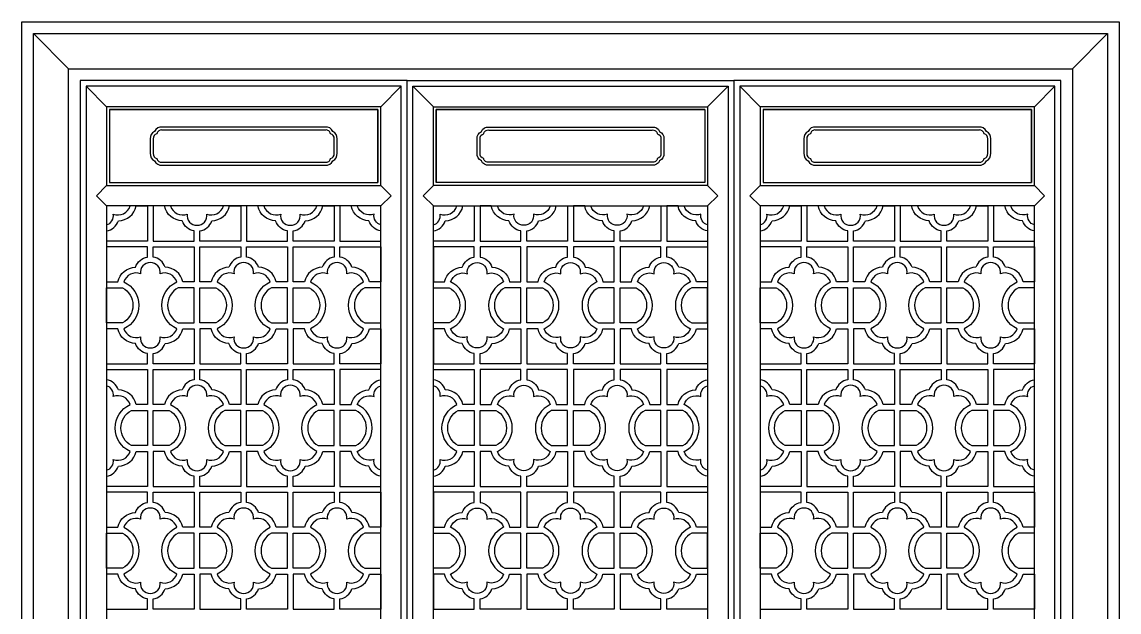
# Model space of a CAD drawing. Header units: metres. Extents: x 1060 to 2940, y 956 to 3016.
# Drawn here: x 1060 to 2940, y 2006 to 3016 of the extents above; entities that cross this region are included whole.
import ezdxf

# ---------------------------------------------------------------- set-up
doc = ezdxf.new("R2010")
doc.units = ezdxf.units.M
for name, color, linetype in [('3', 3, 'Continuous'), ('4', 4, 'Continuous'), ('7', 7, 'Continuous')]:
    doc.layers.add(name, color=color, linetype=linetype)

# ---------------------------------------------------------------- blocks, each defined once
blk = doc.blocks.new('窗-038')
at = {"layer": '3'}
for p, q in [((20, 2040), (80, 1980)), ((1860, 2040), (1800, 1980)), ((110, 1950), (145, 1915)), ((615, 1915), (650, 1950)), ((705, 1915), (670, 1950)), ((1210, 1950), (1175, 1915)), ((1230, 1950), (1265, 1915)), ((1735, 1915), (1770, 1950)), ((150, 1910), (150, 1785)), ((610, 1910), (610, 1785)), ((710, 1910), (710, 1785)), ((1170, 1910), (1170, 1785)), ((1270, 1910), (1270, 1785)), ((1730, 1910), (1730, 1785)), ((145, 1780), (127.5, 1762.5)), ((615, 1780), (632.5, 1762.5)), ((705, 1780), (687.5, 1762.5)), ((1175, 1780), (1192.5, 1762.5)), ((1265, 1780), (1247.5, 1762.5)), ((1735, 1780), (1752.5, 1762.5)), ((127.5, 1762.5), (145, 1745)), ((615, 1745), (632.5, 1762.5)), ((705, 1745), (687.5, 1762.5)), ((1192.5, 1762.5), (1175, 1745)), ((1247.5, 1762.5), (1265, 1745)), ((1735, 1745), (1752.5, 1762.5))]:
    blk.add_line(p, q, dxfattribs=at)
for points in [[(20, 2040), (1860, 2040), (1860, 20), (20, 20)], [(80, 1980), (1800, 1980), (1800, 80), (80, 80)]]:
    blk.add_lwpolyline(points, close=True, dxfattribs=at)
for points in [[(150, 1910), (150, 1785), (610, 1785), (610, 1910), (150, 1910), (610, 1910)], [(1170, 1910), (1170, 1785), (710, 1785), (710, 1910), (1170, 1910), (710, 1910)], [(1270, 1910), (1270, 1785), (1730, 1785), (1730, 1910), (1270, 1910), (1730, 1910)]]:
    blk.add_lwpolyline(points, dxfattribs=at)
for points in [[(240.38, 1815), (519.62, 1815, 0.34), (532.72, 1822.36, 0.32), (540, 1835.28), (540, 1859.72, 0.32), (532.72, 1872.64, 0.34), (519.62, 1880), (240.38, 1880, 0.34), (227.28, 1872.64, 0.32), (220, 1859.72), (220, 1835.28, 0.32), (227.28, 1822.36, 0.34)], [(1079.62, 1815), (800.38, 1815, -0.34), (787.28, 1822.36, -0.32), (780, 1835.28), (780, 1859.72, -0.32), (787.28, 1872.64, -0.34), (800.38, 1880), (1079.62, 1880, -0.34), (1092.72, 1872.64, -0.32), (1100, 1859.72), (1100, 1835.28, -0.32), (1092.72, 1822.36, -0.34)], [(1360.38, 1815), (1639.62, 1815, 0.34), (1652.72, 1822.36, 0.32), (1660, 1835.28), (1660, 1859.72, 0.32), (1652.72, 1872.64, 0.34), (1639.62, 1880), (1360.38, 1880, 0.34), (1347.28, 1872.64, 0.32), (1340, 1859.72), (1340, 1835.28, 0.32), (1347.28, 1822.36, 0.34)], [(240, 1820), (520, 1820, 0.42), (528.68, 1826.25, 0.4), (535, 1835), (535, 1860, 0.4), (528.68, 1868.75, 0.42), (520, 1875), (240, 1875, 0.42), (231.32, 1868.75, 0.4), (225, 1860), (225, 1835, 0.4), (231.32, 1826.25, 0.42)], [(1080, 1820), (800, 1820, -0.42), (791.32, 1826.25, -0.4), (785, 1835), (785, 1860, -0.4), (791.32, 1868.75, -0.42), (800, 1875), (1080, 1875, -0.42), (1088.68, 1868.75, -0.4), (1095, 1860), (1095, 1835, -0.4), (1088.68, 1826.25, -0.42)], [(1360, 1820), (1640, 1820, 0.42), (1648.68, 1826.25, 0.4), (1655, 1835), (1655, 1860, 0.4), (1648.68, 1868.75, 0.42), (1640, 1875), (1360, 1875, 0.42), (1351.32, 1868.75, 0.4), (1345, 1860), (1345, 1835, 0.4), (1351.32, 1826.25, 0.42)], [(295, 1685), (295, 1702.33, -0.27), (274.61, 1719.66, -0.35), (244.32, 1745), (225, 1745), (225, 1685)], [(305, 1685), (305, 1702.33, 0.27), (325.38, 1719.66, 0.35), (355.68, 1745), (375, 1745), (375, 1685)], [(455, 1685), (455, 1702.33, -0.27), (434.61, 1719.66, -0.35), (404.32, 1745), (385, 1745), (385, 1685)], [(465, 1685), (465, 1702.33, 0.27), (485.38, 1719.66, 0.35), (515.68, 1745), (535, 1745), (535, 1685)], [(855, 1685), (855, 1702.33, -0.27), (834.61, 1719.66, -0.35), (804.32, 1745), (785, 1745), (785, 1685)], [(865, 1685), (865, 1702.33, 0.27), (885.38, 1719.66, 0.35), (915.68, 1745), (935, 1745), (935, 1685)], [(1015, 1685), (1015, 1702.33, -0.27), (994.61, 1719.66, -0.35), (964.32, 1745), (945, 1745), (945, 1685)], [(1025, 1685), (1025, 1702.33, 0.27), (1045.38, 1719.66, 0.35), (1075.68, 1745), (1095, 1745), (1095, 1685)], [(1415, 1685), (1415, 1702.33, -0.27), (1394.61, 1719.66, -0.35), (1364.32, 1745), (1345, 1745), (1345, 1685)], [(1425, 1685), (1425, 1702.33, 0.27), (1445.38, 1719.66, 0.35), (1475.68, 1745), (1495, 1745), (1495, 1685)], [(1575, 1685), (1575, 1702.33, -0.27), (1554.61, 1719.66, -0.35), (1524.32, 1745), (1505, 1745), (1505, 1685)], [(1585, 1685), (1585, 1702.33, 0.27), (1605.38, 1719.66, 0.35), (1635.68, 1745), (1655, 1745), (1655, 1685)], [(215, 1675), (145, 1675), (145, 1615), (164.32, 1615, -0.35), (194.61, 1640.34, -0.27), (215, 1657.67)], [(225, 1675), (295, 1675), (295, 1615), (275.68, 1615, 0.35), (245.38, 1640.34, 0.27), (225, 1657.67)], [(305, 1675), (375, 1675), (375, 1657.67, 0.27), (354.61, 1640.34, 0.35), (324.32, 1615), (305, 1615)], [(385, 1675), (455, 1675), (455, 1615), (435.68, 1615, 0.35), (405.38, 1640.34, 0.27), (385, 1657.67)], [(465, 1675), (535, 1675), (535, 1657.67, 0.27), (514.61, 1640.34, 0.35), (484.32, 1615), (465, 1615)], [(545, 1675), (615, 1675), (615, 1615), (595.68, 1615, 0.35), (565.38, 1640.34, 0.27), (545, 1657.67)], [(775, 1675), (705, 1675), (705, 1615), (724.32, 1615, -0.35), (754.61, 1640.34, -0.27), (775, 1657.67)], [(855, 1675), (785, 1675), (785, 1657.67, -0.27), (805.38, 1640.34, -0.35), (835.68, 1615), (855, 1615)], [(935, 1675), (865, 1675), (865, 1615), (884.32, 1615, -0.35), (914.61, 1640.34, -0.27), (935, 1657.67)], [(1015, 1675), (945, 1675), (945, 1657.67, -0.27), (965.38, 1640.34, -0.35), (995.68, 1615), (1015, 1615)], [(1095, 1675), (1025, 1675), (1025, 1615), (1044.32, 1615, -0.35), (1074.61, 1640.34, -0.27), (1095, 1657.67)], [(1105, 1675), (1175, 1675), (1175, 1615), (1155.68, 1615, 0.35), (1125.38, 1640.34, 0.27), (1105, 1657.67)], [(1335, 1675), (1265, 1675), (1265, 1615), (1284.32, 1615, -0.35), (1314.61, 1640.34, -0.27), (1335, 1657.67)], [(1345, 1675), (1415, 1675), (1415, 1615), (1395.68, 1615, 0.35), (1365.38, 1640.34, 0.27), (1345, 1657.67)], [(1425, 1675), (1495, 1675), (1495, 1657.67, 0.27), (1474.61, 1640.34, 0.35), (1444.32, 1615), (1425, 1615)], [(1505, 1675), (1575, 1675), (1575, 1615), (1555.68, 1615, 0.35), (1525.38, 1640.34, 0.27), (1505, 1657.67)], [(1585, 1675), (1655, 1675), (1655, 1657.67, 0.27), (1634.61, 1640.34, 0.35), (1604.32, 1615), (1585, 1615)], [(1665, 1675), (1735, 1675), (1735, 1615), (1715.68, 1615, 0.35), (1685.38, 1640.34, 0.27), (1665, 1657.67)], [(220, 1648.05, 0.48), (203.41, 1628.92, 0.43), (174.65, 1615, -0.64), (174.65, 1535, 0.43), (203.41, 1521.08, 0.48), (220, 1501.95, 0.48), (236.59, 1521.08, 0.43), (265.35, 1535, -0.64), (265.35, 1615, 0.43), (236.59, 1628.92, 0.48)], [(380, 1648.05, 0.48), (363.41, 1628.92, 0.43), (334.65, 1615, -0.64), (334.65, 1535, 0.43), (363.41, 1521.08, 0.48), (380, 1501.95, 0.48), (396.59, 1521.08, 0.43), (425.35, 1535, -0.64), (425.35, 1615, 0.43), (396.59, 1628.92, 0.48)], [(540, 1648.05, 0.48), (523.41, 1628.92, 0.43), (494.65, 1615, -0.64), (494.65, 1535, 0.43), (523.41, 1521.08, 0.48), (540, 1501.95, 0.48), (556.59, 1521.08, 0.43), (585.35, 1535, -0.64), (585.35, 1615, 0.43), (556.59, 1628.92, 0.48)], [(780, 1648.05, -0.48), (796.59, 1628.92, -0.43), (825.35, 1615, 0.64), (825.35, 1535, -0.43), (796.59, 1521.08, -0.48), (780, 1501.95, -0.48), (763.41, 1521.08, -0.43), (734.65, 1535, 0.64), (734.65, 1615, -0.43), (763.41, 1628.92, -0.48)], [(940, 1648.05, -0.48), (956.59, 1628.92, -0.43), (985.35, 1615, 0.64), (985.35, 1535, -0.43), (956.59, 1521.08, -0.48), (940, 1501.95, -0.48), (923.41, 1521.08, -0.43), (894.65, 1535, 0.64), (894.65, 1615, -0.43), (923.41, 1628.92, -0.48)], [(1100, 1648.05, -0.48), (1116.59, 1628.92, -0.43), (1145.35, 1615, 0.64), (1145.35, 1535, -0.43), (1116.59, 1521.08, -0.48), (1100, 1501.95, -0.48), (1083.41, 1521.08, -0.43), (1054.65, 1535, 0.64), (1054.65, 1615, -0.43), (1083.41, 1628.92, -0.48)], [(1340, 1648.05, 0.48), (1323.41, 1628.92, 0.43), (1294.65, 1615, -0.64), (1294.65, 1535, 0.43), (1323.41, 1521.08, 0.48), (1340, 1501.95, 0.48), (1356.59, 1521.08, 0.43), (1385.35, 1535, -0.64), (1385.35, 1615, 0.43), (1356.59, 1628.92, 0.48)], [(1500, 1648.05, 0.48), (1483.41, 1628.92, 0.43), (1454.65, 1615, -0.64), (1454.65, 1535, 0.43), (1483.41, 1521.08, 0.48), (1500, 1501.95, 0.48), (1516.59, 1521.08, 0.43), (1545.35, 1535, -0.64), (1545.35, 1615, 0.43), (1516.59, 1628.92, 0.48)], [(1660, 1648.05, 0.48), (1643.41, 1628.92, 0.43), (1614.65, 1615, -0.64), (1614.65, 1535, 0.43), (1643.41, 1521.08, 0.48), (1660, 1501.95, 0.48), (1676.59, 1521.08, 0.43), (1705.35, 1535, -0.64), (1705.35, 1615, 0.43), (1676.59, 1628.92, 0.48)], [(145, 1605), (172.28, 1605, -0.6), (172.28, 1545), (145, 1545)], [(295, 1605), (267.71, 1605, 0.6), (267.71, 1545), (295, 1545)], [(305, 1605), (332.28, 1605, -0.6), (332.28, 1545), (305, 1545)], [(455, 1605), (427.71, 1605, 0.6), (427.71, 1545), (455, 1545)], [(465, 1605), (492.28, 1605, -0.6), (492.28, 1545), (465, 1545)], [(615, 1605), (587.71, 1605, 0.6), (587.71, 1545), (615, 1545)], [(705, 1605), (732.28, 1605, -0.6), (732.28, 1545), (705, 1545)], [(855, 1605), (827.71, 1605, 0.6), (827.71, 1545), (855, 1545)], [(865, 1605), (892.28, 1605, -0.6), (892.28, 1545), (865, 1545)], [(1015, 1605), (987.71, 1605, 0.6), (987.71, 1545), (1015, 1545)], [(1025, 1605), (1052.28, 1605, -0.6), (1052.28, 1545), (1025, 1545)], [(1175, 1605), (1147.71, 1605, 0.6), (1147.71, 1545), (1175, 1545)], [(1265, 1605), (1292.28, 1605, -0.6), (1292.28, 1545), (1265, 1545)], [(1415, 1605), (1387.71, 1605, 0.6), (1387.71, 1545), (1415, 1545)], [(1425, 1605), (1452.28, 1605, -0.6), (1452.28, 1545), (1425, 1545)], [(1575, 1605), (1547.71, 1605, 0.6), (1547.71, 1545), (1575, 1545)], [(1585, 1605), (1612.28, 1605, -0.6), (1612.28, 1545), (1585, 1545)], [(1735, 1605), (1707.71, 1605, 0.6), (1707.71, 1545), (1735, 1545)], [(215, 1475), (215, 1492.33, -0.27), (194.61, 1509.66, -0.35), (164.32, 1535), (145, 1535), (145, 1475)], [(225, 1475), (225, 1492.33, 0.27), (245.38, 1509.66, 0.35), (275.68, 1535), (295, 1535), (295, 1475)], [(375, 1475), (375, 1492.33, -0.27), (354.61, 1509.66, -0.35), (324.32, 1535), (305, 1535), (305, 1475)], [(385, 1475), (385, 1492.33, 0.27), (405.38, 1509.66, 0.35), (435.68, 1535), (455, 1535), (455, 1475)], [(535, 1475), (535, 1492.33, -0.27), (514.61, 1509.66, -0.35), (484.32, 1535), (465, 1535), (465, 1475)], [(545, 1475), (545, 1492.33, 0.27), (565.38, 1509.66, 0.35), (595.68, 1535), (615, 1535), (615, 1475)], [(775, 1475), (775, 1492.33, -0.27), (754.61, 1509.66, -0.35), (724.32, 1535), (705, 1535), (705, 1475)], [(785, 1475), (785, 1492.33, 0.27), (805.38, 1509.66, 0.35), (835.68, 1535), (855, 1535), (855, 1475)], [(935, 1475), (935, 1492.33, -0.27), (914.61, 1509.66, -0.35), (884.32, 1535), (865, 1535), (865, 1475)], [(945, 1475), (945, 1492.33, 0.27), (965.38, 1509.66, 0.35), (995.68, 1535), (1015, 1535), (1015, 1475)], [(1095, 1475), (1095, 1492.33, -0.27), (1074.61, 1509.66, -0.35), (1044.32, 1535), (1025, 1535), (1025, 1475)], [(1105, 1475), (1105, 1492.33, 0.27), (1125.38, 1509.66, 0.35), (1155.68, 1535), (1175, 1535), (1175, 1475)], [(1335, 1475), (1335, 1492.33, -0.27), (1314.61, 1509.66, -0.35), (1284.32, 1535), (1265, 1535), (1265, 1475)], [(1345, 1475), (1345, 1492.33, 0.27), (1365.38, 1509.66, 0.35), (1395.68, 1535), (1415, 1535), (1415, 1475)], [(1495, 1475), (1495, 1492.33, -0.27), (1474.61, 1509.66, -0.35), (1444.32, 1535), (1425, 1535), (1425, 1475)], [(1505, 1475), (1505, 1492.33, 0.27), (1525.38, 1509.66, 0.35), (1555.68, 1535), (1575, 1535), (1575, 1475)], [(1655, 1475), (1655, 1492.33, -0.27), (1634.61, 1509.66, -0.35), (1604.32, 1535), (1585, 1535), (1585, 1475)], [(1665, 1475), (1665, 1492.33, 0.27), (1685.38, 1509.66, 0.35), (1715.68, 1535), (1735, 1535), (1735, 1475)], [(225, 1465), (295, 1465), (295, 1447.67, 0.27), (274.61, 1430.34, 0.35), (244.32, 1405), (225, 1405)], [(305, 1465), (375, 1465), (375, 1405), (355.68, 1405, 0.35), (325.38, 1430.34, 0.27), (305, 1447.67)], [(385, 1465), (455, 1465), (455, 1447.67, 0.27), (434.61, 1430.34, 0.35), (404.32, 1405), (385, 1405)], [(465, 1465), (535, 1465), (535, 1405), (515.68, 1405, 0.35), (485.38, 1430.34, 0.27), (465, 1447.67)], [(855, 1465), (785, 1465), (785, 1405), (804.32, 1405, -0.35), (834.61, 1430.34, -0.27), (855, 1447.67)], [(935, 1465), (865, 1465), (865, 1447.67, -0.27), (885.38, 1430.34, -0.35), (915.68, 1405), (935, 1405)], [(1015, 1465), (945, 1465), (945, 1405), (964.32, 1405, -0.35), (994.61, 1430.34, -0.27), (1015, 1447.67)], [(1095, 1465), (1025, 1465), (1025, 1447.67, -0.27), (1045.38, 1430.34, -0.35), (1075.68, 1405), (1095, 1405)], [(1345, 1465), (1415, 1465), (1415, 1447.67, 0.27), (1394.61, 1430.34, 0.35), (1364.32, 1405), (1345, 1405)], [(1425, 1465), (1495, 1465), (1495, 1405), (1475.68, 1405, 0.35), (1445.38, 1430.34, 0.27), (1425, 1447.67)], [(1505, 1465), (1575, 1465), (1575, 1447.67, 0.27), (1554.61, 1430.34, 0.35), (1524.32, 1405), (1505, 1405)], [(1585, 1465), (1655, 1465), (1655, 1405), (1635.68, 1405, 0.35), (1605.38, 1430.34, 0.27), (1585, 1447.67)], [(300, 1438.05, 0.48), (283.41, 1418.92, 0.43), (254.65, 1405, -0.64), (254.65, 1325, 0.43), (283.41, 1311.08, 0.48), (300, 1291.95, 0.48), (316.59, 1311.08, 0.43), (345.35, 1325, -0.64), (345.35, 1405, 0.43), (316.59, 1418.92, 0.48)], [(460, 1438.05, 0.48), (443.41, 1418.92, 0.43), (414.65, 1405, -0.64), (414.65, 1325, 0.43), (443.41, 1311.08, 0.48), (460, 1291.95, 0.48), (476.59, 1311.08, 0.43), (505.35, 1325, -0.64), (505.35, 1405, 0.43), (476.59, 1418.92, 0.48)], [(860, 1438.05, -0.48), (876.59, 1418.92, -0.43), (905.35, 1405, 0.64), (905.35, 1325, -0.43), (876.59, 1311.08, -0.48), (860, 1291.95, -0.48), (843.41, 1311.08, -0.43), (814.65, 1325, 0.64), (814.65, 1405, -0.43), (843.41, 1418.92, -0.48)], [(1020, 1438.05, -0.48), (1036.59, 1418.92, -0.43), (1065.35, 1405, 0.64), (1065.35, 1325, -0.43), (1036.59, 1311.08, -0.48), (1020, 1291.95, -0.48), (1003.41, 1311.08, -0.43), (974.65, 1325, 0.64), (974.65, 1405, -0.43), (1003.41, 1418.92, -0.48)], [(1420, 1438.05, 0.48), (1403.41, 1418.92, 0.43), (1374.65, 1405, -0.64), (1374.65, 1325, 0.43), (1403.41, 1311.08, 0.48), (1420, 1291.95, 0.48), (1436.59, 1311.08, 0.43), (1465.35, 1325, -0.64), (1465.35, 1405, 0.43), (1436.59, 1418.92, 0.48)], [(1580, 1438.05, 0.48), (1563.41, 1418.92, 0.43), (1534.65, 1405, -0.64), (1534.65, 1325, 0.43), (1563.41, 1311.08, 0.48), (1580, 1291.95, 0.48), (1596.59, 1311.08, 0.43), (1625.35, 1325, -0.64), (1625.35, 1405, 0.43), (1596.59, 1418.92, 0.48)], [(187.71, 1335, -0.6), (187.71, 1395), (215, 1395), (215, 1335)], [(225, 1395), (252.28, 1395, -0.6), (252.28, 1335), (225, 1335)], [(375, 1395), (347.71, 1395, 0.6), (347.71, 1335), (375, 1335)], [(385, 1395), (412.28, 1395, -0.6), (412.28, 1335), (385, 1335)], [(535, 1395), (507.71, 1395, 0.6), (507.71, 1335), (535, 1335)], [(572.28, 1335, 0.6), (572.28, 1395), (545, 1395), (545, 1335)], [(747.71, 1335, -0.6), (747.71, 1395), (775, 1395), (775, 1335)], [(785, 1395), (812.28, 1395, -0.6), (812.28, 1335), (785, 1335)], [(935, 1395), (907.71, 1395, 0.6), (907.71, 1335), (935, 1335)], [(945, 1395), (972.28, 1395, -0.6), (972.28, 1335), (945, 1335)], [(1095, 1395), (1067.71, 1395, 0.6), (1067.71, 1335), (1095, 1335)], [(1132.28, 1335, 0.6), (1132.28, 1395), (1105, 1395), (1105, 1335)], [(1307.71, 1335, -0.6), (1307.71, 1395), (1335, 1395), (1335, 1335)], [(1345, 1395), (1372.28, 1395, -0.6), (1372.28, 1335), (1345, 1335)], [(1495, 1395), (1467.71, 1395, 0.6), (1467.71, 1335), (1495, 1335)], [(1505, 1395), (1532.28, 1395, -0.6), (1532.28, 1335), (1505, 1335)], [(1655, 1395), (1627.71, 1395, 0.6), (1627.71, 1335), (1655, 1335)], [(1692.28, 1335, 0.6), (1692.28, 1395), (1665, 1395), (1665, 1335)], [(295, 1265), (295, 1282.33, -0.27), (274.61, 1299.66, -0.35), (244.32, 1325), (225, 1325), (225, 1265)], [(305, 1265), (305, 1282.33, 0.27), (325.38, 1299.66, 0.35), (355.68, 1325), (375, 1325), (375, 1265)], [(455, 1265), (455, 1282.33, -0.27), (434.61, 1299.66, -0.35), (404.32, 1325), (385, 1325), (385, 1265)], [(465, 1265), (465, 1282.33, 0.27), (485.38, 1299.66, 0.35), (515.68, 1325), (535, 1325), (535, 1265)], [(855, 1265), (855, 1282.33, -0.27), (834.61, 1299.66, -0.35), (804.32, 1325), (785, 1325), (785, 1265)], [(865, 1265), (865, 1282.33, 0.27), (885.38, 1299.66, 0.35), (915.68, 1325), (935, 1325), (935, 1265)], [(1015, 1265), (1015, 1282.33, -0.27), (994.61, 1299.66, -0.35), (964.32, 1325), (945, 1325), (945, 1265)], [(1025, 1265), (1025, 1282.33, 0.27), (1045.38, 1299.66, 0.35), (1075.68, 1325), (1095, 1325), (1095, 1265)], [(1415, 1265), (1415, 1282.33, -0.27), (1394.61, 1299.66, -0.35), (1364.32, 1325), (1345, 1325), (1345, 1265)], [(1425, 1265), (1425, 1282.33, 0.27), (1445.38, 1299.66, 0.35), (1475.68, 1325), (1495, 1325), (1495, 1265)], [(1575, 1265), (1575, 1282.33, -0.27), (1554.61, 1299.66, -0.35), (1524.32, 1325), (1505, 1325), (1505, 1265)], [(1585, 1265), (1585, 1282.33, 0.27), (1605.38, 1299.66, 0.35), (1635.68, 1325), (1655, 1325), (1655, 1265)], [(215, 1255), (145, 1255), (145, 1195), (164.32, 1195, -0.35), (194.61, 1220.34, -0.27), (215, 1237.67)], [(225, 1255), (295, 1255), (295, 1195), (275.68, 1195, 0.35), (245.38, 1220.34, 0.27), (225, 1237.67)], [(305, 1255), (375, 1255), (375, 1237.67, 0.27), (354.61, 1220.34, 0.35), (324.32, 1195), (305, 1195)], [(385, 1255), (455, 1255), (455, 1195), (435.68, 1195, 0.35), (405.38, 1220.34, 0.27), (385, 1237.67)], [(465, 1255), (535, 1255), (535, 1237.67, 0.27), (514.61, 1220.34, 0.35), (484.32, 1195), (465, 1195)], [(545, 1255), (615, 1255), (615, 1195), (595.68, 1195, 0.35), (565.38, 1220.34, 0.27), (545, 1237.67)], [(775, 1255), (705, 1255), (705, 1195), (724.32, 1195, -0.35), (754.61, 1220.34, -0.27), (775, 1237.67)], [(855, 1255), (785, 1255), (785, 1237.67, -0.27), (805.38, 1220.34, -0.35), (835.68, 1195), (855, 1195)], [(935, 1255), (865, 1255), (865, 1195), (884.32, 1195, -0.35), (914.61, 1220.34, -0.27), (935, 1237.67)], [(1015, 1255), (945, 1255), (945, 1237.67, -0.27), (965.38, 1220.34, -0.35), (995.68, 1195), (1015, 1195)], [(1095, 1255), (1025, 1255), (1025, 1195), (1044.32, 1195, -0.35), (1074.61, 1220.34, -0.27), (1095, 1237.67)], [(1105, 1255), (1175, 1255), (1175, 1195), (1155.68, 1195, 0.35), (1125.38, 1220.34, 0.27), (1105, 1237.67)], [(1335, 1255), (1265, 1255), (1265, 1195), (1284.32, 1195, -0.35), (1314.61, 1220.34, -0.27), (1335, 1237.67)], [(1345, 1255), (1415, 1255), (1415, 1195), (1395.68, 1195, 0.35), (1365.38, 1220.34, 0.27), (1345, 1237.67)], [(1425, 1255), (1495, 1255), (1495, 1237.67, 0.27), (1474.61, 1220.34, 0.35), (1444.32, 1195), (1425, 1195)], [(1505, 1255), (1575, 1255), (1575, 1195), (1555.68, 1195, 0.35), (1525.38, 1220.34, 0.27), (1505, 1237.67)], [(1585, 1255), (1655, 1255), (1655, 1237.67, 0.27), (1634.61, 1220.34, 0.35), (1604.32, 1195), (1585, 1195)], [(1665, 1255), (1735, 1255), (1735, 1195), (1715.68, 1195, 0.35), (1685.38, 1220.34, 0.27), (1665, 1237.67)], [(220, 1228.05, 0.48), (203.41, 1208.92, 0.43), (174.65, 1195, -0.64), (174.65, 1115, 0.43), (203.41, 1101.08, 0.48), (220, 1081.95, 0.48), (236.59, 1101.08, 0.43), (265.35, 1115, -0.64), (265.35, 1195, 0.43), (236.59, 1208.92, 0.48)], [(380, 1228.05, 0.48), (363.41, 1208.92, 0.43), (334.65, 1195, -0.64), (334.65, 1115, 0.43), (363.41, 1101.08, 0.48), (380, 1081.95, 0.48), (396.59, 1101.08, 0.43), (425.35, 1115, -0.64), (425.35, 1195, 0.43), (396.59, 1208.92, 0.48)], [(540, 1228.05, 0.48), (523.41, 1208.92, 0.43), (494.65, 1195, -0.64), (494.65, 1115, 0.43), (523.41, 1101.08, 0.48), (540, 1081.95, 0.48), (556.59, 1101.08, 0.43), (585.35, 1115, -0.64), (585.35, 1195, 0.43), (556.59, 1208.92, 0.48)], [(780, 1228.05, -0.48), (796.59, 1208.92, -0.43), (825.35, 1195, 0.64), (825.35, 1115, -0.43), (796.59, 1101.08, -0.48), (780, 1081.95, -0.48), (763.41, 1101.08, -0.43), (734.65, 1115, 0.64), (734.65, 1195, -0.43), (763.41, 1208.92, -0.48)], [(940, 1228.05, -0.48), (956.59, 1208.92, -0.43), (985.35, 1195, 0.64), (985.35, 1115, -0.43), (956.59, 1101.08, -0.48), (940, 1081.95, -0.48), (923.41, 1101.08, -0.43), (894.65, 1115, 0.64), (894.65, 1195, -0.43), (923.41, 1208.92, -0.48)], [(1100, 1228.05, -0.48), (1116.59, 1208.92, -0.43), (1145.35, 1195, 0.64), (1145.35, 1115, -0.43), (1116.59, 1101.08, -0.48), (1100, 1081.95, -0.48), (1083.41, 1101.08, -0.43), (1054.65, 1115, 0.64), (1054.65, 1195, -0.43), (1083.41, 1208.92, -0.48)], [(1340, 1228.05, 0.48), (1323.41, 1208.92, 0.43), (1294.65, 1195, -0.64), (1294.65, 1115, 0.43), (1323.41, 1101.08, 0.48), (1340, 1081.95, 0.48), (1356.59, 1101.08, 0.43), (1385.35, 1115, -0.64), (1385.35, 1195, 0.43), (1356.59, 1208.92, 0.48)], [(1500, 1228.05, 0.48), (1483.41, 1208.92, 0.43), (1454.65, 1195, -0.64), (1454.65, 1115, 0.43), (1483.41, 1101.08, 0.48), (1500, 1081.95, 0.48), (1516.59, 1101.08, 0.43), (1545.35, 1115, -0.64), (1545.35, 1195, 0.43), (1516.59, 1208.92, 0.48)], [(1660, 1228.05, 0.48), (1643.41, 1208.92, 0.43), (1614.65, 1195, -0.64), (1614.65, 1115, 0.43), (1643.41, 1101.08, 0.48), (1660, 1081.95, 0.48), (1676.59, 1101.08, 0.43), (1705.35, 1115, -0.64), (1705.35, 1195, 0.43), (1676.59, 1208.92, 0.48)], [(145, 1185), (172.28, 1185, -0.6), (172.28, 1125), (145, 1125)], [(295, 1185), (267.71, 1185, 0.6), (267.71, 1125), (295, 1125)], [(305, 1185), (332.28, 1185, -0.6), (332.28, 1125), (305, 1125)], [(455, 1185), (427.71, 1185, 0.6), (427.71, 1125), (455, 1125)], [(465, 1185), (492.28, 1185, -0.6), (492.28, 1125), (465, 1125)], [(615, 1185), (587.71, 1185, 0.6), (587.71, 1125), (615, 1125)], [(705, 1185), (732.28, 1185, -0.6), (732.28, 1125), (705, 1125)], [(855, 1185), (827.71, 1185, 0.6), (827.71, 1125), (855, 1125)], [(865, 1185), (892.28, 1185, -0.6), (892.28, 1125), (865, 1125)], [(1015, 1185), (987.71, 1185, 0.6), (987.71, 1125), (1015, 1125)], [(1025, 1185), (1052.28, 1185, -0.6), (1052.28, 1125), (1025, 1125)], [(1175, 1185), (1147.71, 1185, 0.6), (1147.71, 1125), (1175, 1125)], [(1265, 1185), (1292.28, 1185, -0.6), (1292.28, 1125), (1265, 1125)], [(1415, 1185), (1387.71, 1185, 0.6), (1387.71, 1125), (1415, 1125)], [(1425, 1185), (1452.28, 1185, -0.6), (1452.28, 1125), (1425, 1125)], [(1575, 1185), (1547.71, 1185, 0.6), (1547.71, 1125), (1575, 1125)], [(1585, 1185), (1612.28, 1185, -0.6), (1612.28, 1125), (1585, 1125)], [(1735, 1185), (1707.71, 1185, 0.6), (1707.71, 1125), (1735, 1125)], [(215, 1055), (215, 1072.33, -0.27), (194.61, 1089.66, -0.35), (164.32, 1115), (145, 1115), (145, 1055)], [(225, 1055), (225, 1072.33, 0.27), (245.38, 1089.66, 0.35), (275.68, 1115), (295, 1115), (295, 1055)], [(375, 1055), (375, 1072.33, -0.27), (354.61, 1089.66, -0.35), (324.32, 1115), (305, 1115), (305, 1055)], [(385, 1055), (385, 1072.33, 0.27), (405.38, 1089.66, 0.35), (435.68, 1115), (455, 1115), (455, 1055)], [(535, 1055), (535, 1072.33, -0.27), (514.61, 1089.66, -0.35), (484.32, 1115), (465, 1115), (465, 1055)], [(545, 1055), (545, 1072.33, 0.27), (565.38, 1089.66, 0.35), (595.68, 1115), (615, 1115), (615, 1055)], [(775, 1055), (775, 1072.33, -0.27), (754.61, 1089.66, -0.35), (724.32, 1115), (705, 1115), (705, 1055)], [(785, 1055), (785, 1072.33, 0.27), (805.38, 1089.66, 0.35), (835.68, 1115), (855, 1115), (855, 1055)], [(935, 1055), (935, 1072.33, -0.27), (914.61, 1089.66, -0.35), (884.32, 1115), (865, 1115), (865, 1055)], [(945, 1055), (945, 1072.33, 0.27), (965.38, 1089.66, 0.35), (995.68, 1115), (1015, 1115), (1015, 1055)], [(1095, 1055), (1095, 1072.33, -0.27), (1074.61, 1089.66, -0.35), (1044.32, 1115), (1025, 1115), (1025, 1055)], [(1105, 1055), (1105, 1072.33, 0.27), (1125.38, 1089.66, 0.35), (1155.68, 1115), (1175, 1115), (1175, 1055)], [(1335, 1055), (1335, 1072.33, -0.27), (1314.61, 1089.66, -0.35), (1284.32, 1115), (1265, 1115), (1265, 1055)], [(1345, 1055), (1345, 1072.33, 0.27), (1365.38, 1089.66, 0.35), (1395.68, 1115), (1415, 1115), (1415, 1055)], [(1495, 1055), (1495, 1072.33, -0.27), (1474.61, 1089.66, -0.35), (1444.32, 1115), (1425, 1115), (1425, 1055)], [(1505, 1055), (1505, 1072.33, 0.27), (1525.38, 1089.66, 0.35), (1555.68, 1115), (1575, 1115), (1575, 1055)], [(1655, 1055), (1655, 1072.33, -0.27), (1634.61, 1089.66, -0.35), (1604.32, 1115), (1585, 1115), (1585, 1055)], [(1665, 1055), (1665, 1072.33, 0.27), (1685.38, 1089.66, 0.35), (1715.68, 1115), (1735, 1115), (1735, 1055)]]:
    blk.add_lwpolyline(points, format="xyb", close=True, dxfattribs=at)
for points in [[(145, 1712.58, 0.38), (156.59, 1731.08, 0.43), (185.35, 1745)], [(145, 1702.33, 0.27), (165.38, 1719.66, 0.35), (195.68, 1745), (215, 1745), (215, 1685), (145, 1685)], [(254.65, 1745, 0.43), (283.41, 1731.08, 0.48), (300, 1711.95, 0.48), (316.59, 1731.08, 0.43), (345.35, 1745)], [(414.65, 1745, 0.43), (443.41, 1731.08, 0.48), (460, 1711.95, 0.48), (476.59, 1731.08, 0.43), (505.35, 1745)], [(615, 1702.33, -0.27), (594.61, 1719.66, -0.35), (564.32, 1745), (545, 1745), (545, 1685), (615, 1685)], [(615, 1712.58, -0.38), (603.41, 1731.08, -0.43), (574.65, 1745)], [(705, 1702.33, 0.27), (725.38, 1719.66, 0.35), (755.68, 1745), (775, 1745), (775, 1685), (705, 1685)], [(705, 1712.58, 0.38), (716.59, 1731.08, 0.43), (745.35, 1745)], [(905.35, 1745, -0.43), (876.59, 1731.08, -0.48), (860, 1711.95, -0.48), (843.41, 1731.08, -0.43), (814.65, 1745)], [(1065.35, 1745, -0.43), (1036.59, 1731.08, -0.48), (1020, 1711.95, -0.48), (1003.41, 1731.08, -0.43), (974.65, 1745)], [(1175, 1702.33, -0.27), (1154.61, 1719.66, -0.35), (1124.32, 1745), (1105, 1745), (1105, 1685), (1175, 1685)], [(1175, 1712.58, -0.38), (1163.41, 1731.08, -0.43), (1134.65, 1745)], [(1265, 1712.58, 0.38), (1276.59, 1731.08, 0.43), (1305.35, 1745)], [(1265, 1702.33, 0.27), (1285.38, 1719.66, 0.35), (1315.68, 1745), (1335, 1745), (1335, 1685), (1265, 1685)], [(1374.65, 1745, 0.43), (1403.41, 1731.08, 0.48), (1420, 1711.95, 0.48), (1436.59, 1731.08, 0.43), (1465.35, 1745)], [(1534.65, 1745, 0.43), (1563.41, 1731.08, 0.48), (1580, 1711.95, 0.48), (1596.59, 1731.08, 0.43), (1625.35, 1745)], [(1735, 1702.33, -0.27), (1714.61, 1719.66, -0.35), (1684.32, 1745), (1665, 1745), (1665, 1685), (1735, 1685)], [(1735, 1712.58, -0.38), (1723.41, 1731.08, -0.43), (1694.65, 1745)], [(145, 1465), (215, 1465), (215, 1405), (195.68, 1405, 0.35), (165.38, 1430.34, 0.27), (145, 1447.67)], [(615, 1465), (545, 1465), (545, 1405), (564.32, 1405, -0.35), (594.61, 1430.34, -0.27), (615, 1447.67)], [(705, 1465), (775, 1465), (775, 1405), (755.68, 1405, 0.35), (725.38, 1430.34, 0.27), (705, 1447.67)], [(1175, 1465), (1105, 1465), (1105, 1405), (1124.32, 1405, -0.35), (1154.61, 1430.34, -0.27), (1175, 1447.67)], [(1265, 1465), (1335, 1465), (1335, 1405), (1315.68, 1405, 0.35), (1285.38, 1430.34, 0.27), (1265, 1447.67)], [(1735, 1465), (1665, 1465), (1665, 1405), (1684.32, 1405, -0.35), (1714.61, 1430.34, -0.27), (1735, 1447.67)], [(145, 1292.58, 0.38), (156.59, 1311.08, 0.43), (185.35, 1325, -0.64), (185.35, 1405, 0.43), (156.59, 1418.92, 0.38), (145, 1437.42)], [(615, 1292.58, -0.38), (603.41, 1311.08, -0.43), (574.65, 1325, 0.64), (574.65, 1405, -0.43), (603.41, 1418.92, -0.38), (615, 1437.42)], [(705, 1292.58, 0.38), (716.59, 1311.08, 0.43), (745.35, 1325, -0.64), (745.35, 1405, 0.43), (716.59, 1418.92, 0.38), (705, 1437.42)], [(1175, 1292.58, -0.38), (1163.41, 1311.08, -0.43), (1134.65, 1325, 0.64), (1134.65, 1405, -0.43), (1163.41, 1418.92, -0.38), (1175, 1437.42)], [(1265, 1292.58, 0.38), (1276.59, 1311.08, 0.43), (1305.35, 1325, -0.64), (1305.35, 1405, 0.43), (1276.59, 1418.92, 0.38), (1265, 1437.42)], [(1735, 1292.58, -0.38), (1723.41, 1311.08, -0.43), (1694.65, 1325, 0.64), (1694.65, 1405, -0.43), (1723.41, 1418.92, -0.38), (1735, 1437.42)], [(145, 1282.33, 0.27), (165.38, 1299.66, 0.35), (195.68, 1325), (215, 1325), (215, 1265), (145, 1265)], [(615, 1282.33, -0.27), (594.61, 1299.66, -0.35), (564.32, 1325), (545, 1325), (545, 1265), (615, 1265)], [(705, 1282.33, 0.27), (725.38, 1299.66, 0.35), (755.68, 1325), (775, 1325), (775, 1265), (705, 1265)], [(1175, 1282.33, -0.27), (1154.61, 1299.66, -0.35), (1124.32, 1325), (1105, 1325), (1105, 1265), (1175, 1265)], [(1265, 1282.33, 0.27), (1285.38, 1299.66, 0.35), (1315.68, 1325), (1335, 1325), (1335, 1265), (1265, 1265)], [(1735, 1282.33, -0.27), (1714.61, 1299.66, -0.35), (1684.32, 1325), (1665, 1325), (1665, 1265), (1735, 1265)]]:
    blk.add_lwpolyline(points, format="xyb", dxfattribs=at)
at = {"layer": '4'}
for points in [[(0, 2060), (1880, 2060), (1880, 0), (0, 0)], [(660, 100), (660, 1960), (100, 1960), (100, 100)], [(660, 100), (660, 1960), (1220, 1960), (1220, 100)], [(1780, 100), (1780, 1960), (1220, 1960), (1220, 100)]]:
    blk.add_lwpolyline(points, close=True, dxfattribs=at)
at = {"layer": '4', "color": 3}
for points in [[(110, 110), (650, 110), (650, 1950), (110, 1950), (110, 110)], [(1210, 110), (670, 110), (670, 1950), (1210, 1950), (1210, 110)], [(1230, 110), (1770, 110), (1770, 1950), (1230, 1950), (1230, 110)]]:
    blk.add_lwpolyline(points, close=True, dxfattribs=at)
at = {"layer": '7'}
for points in [[(615, 1915), (145, 1915), (145, 1780), (615, 1780)], [(705, 1915), (1175, 1915), (1175, 1780), (705, 1780)], [(1735, 1915), (1265, 1915), (1265, 1780), (1735, 1780)], [(615, 975), (615, 1745), (145, 1745), (145, 975), (145, 145), (615, 145)], [(705, 975), (705, 1745), (1175, 1745), (1175, 975), (1175, 145), (705, 145)], [(1735, 975), (1735, 1745), (1265, 1745), (1265, 975), (1265, 145), (1735, 145)]]:
    blk.add_lwpolyline(points, close=True, dxfattribs=at)

msp = doc.modelspace()

# ---------------------------------------------------------------- block references
at = {"layer": '3'}
msp.add_blockref('窗-038', (1060, 955.82), dxfattribs=at)

doc.saveas('drawing.dxf')
